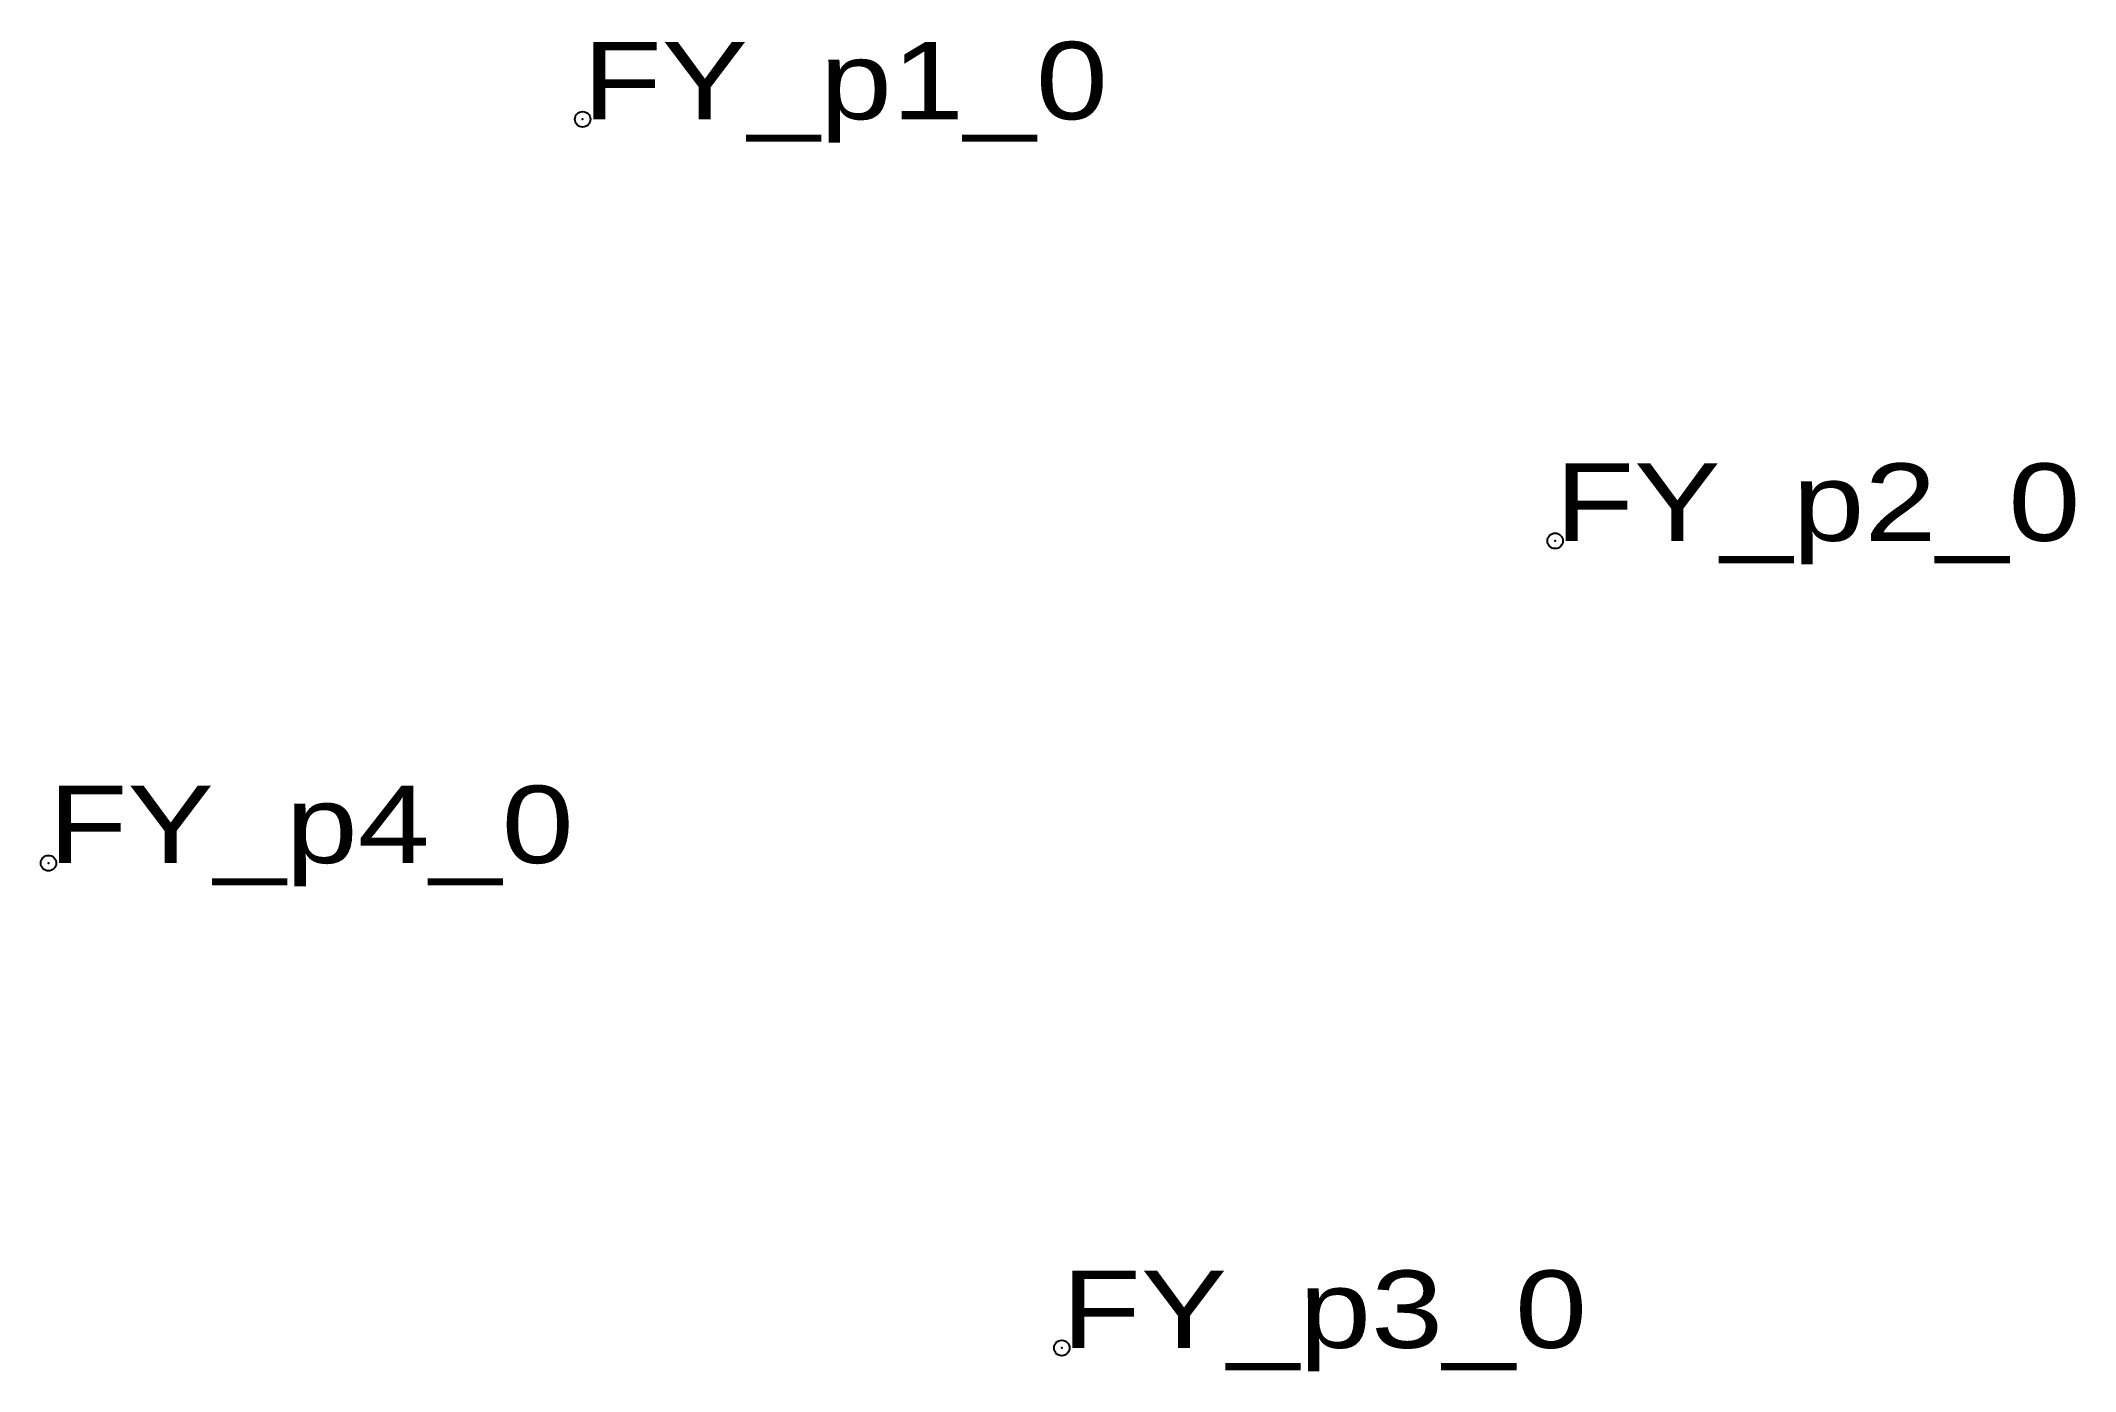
# Model space of a CAD drawing. Header units: metres. Extents: x 536189 to 548073, y 1836582 to 1837621.
# Drawn here: x 537378.21 to 537425.51, y 1837473.66 to 1837504.59 of the extents above.
import ezdxf

# ---------------------------------------------------------------- set-up
doc = ezdxf.new("R2010")
doc.units = ezdxf.units.M
doc.header["$LTSCALE"] = 0.72
doc.header["$PDMODE"] = 32
doc.header["$PDSIZE"] = 0.36
doc.layers.add('12', color=7, linetype='Continuous')
doc.layers.add('7', color=7, linetype='Continuous')

msp = doc.modelspace()

# ---------------------------------------------------------------- linework, layer by layer
at = {"layer": '7'}
for p in [(537390.81, 1837502.76), (537413.42, 1837492.96), (537378.39, 1837485.47), (537401.95, 1837474.2)]:
    msp.add_point(p, dxfattribs=at)

# ---------------------------------------------------------------- texts
at = {"layer": '12', "width": 1.25}
for s, p in [('FY_p1_0', (537390.81, 1837502.76)), ('FY_p2_0', (537413.42, 1837492.96)), ('FY_p4_0', (537378.39, 1837485.47)), ('FY_p3_0', (537401.95, 1837474.2))]:
    msp.add_text(s, height=1.8, dxfattribs=at).set_placement(p)

doc.saveas('drawing.dxf')
